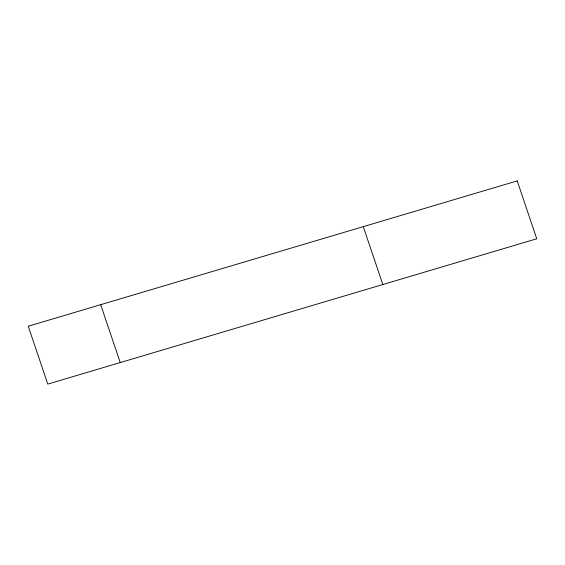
<?xml version="1.0" encoding="UTF-8"?>
<svg xmlns="http://www.w3.org/2000/svg" width="565" height="565" viewBox="0 0 565 565"><rect width="100%" height="100%" fill="white"/><g stroke="black" fill="none" stroke-linecap="round" stroke-linejoin="round"><path stroke-width="0.85" d="M363.281 226.65L382.816 284.534M100.69 304.69L120.232 362.568M517.208 180.899L28.25 326.217L47.792 384.101L536.75 238.783L517.208 180.899"/></g></svg>
